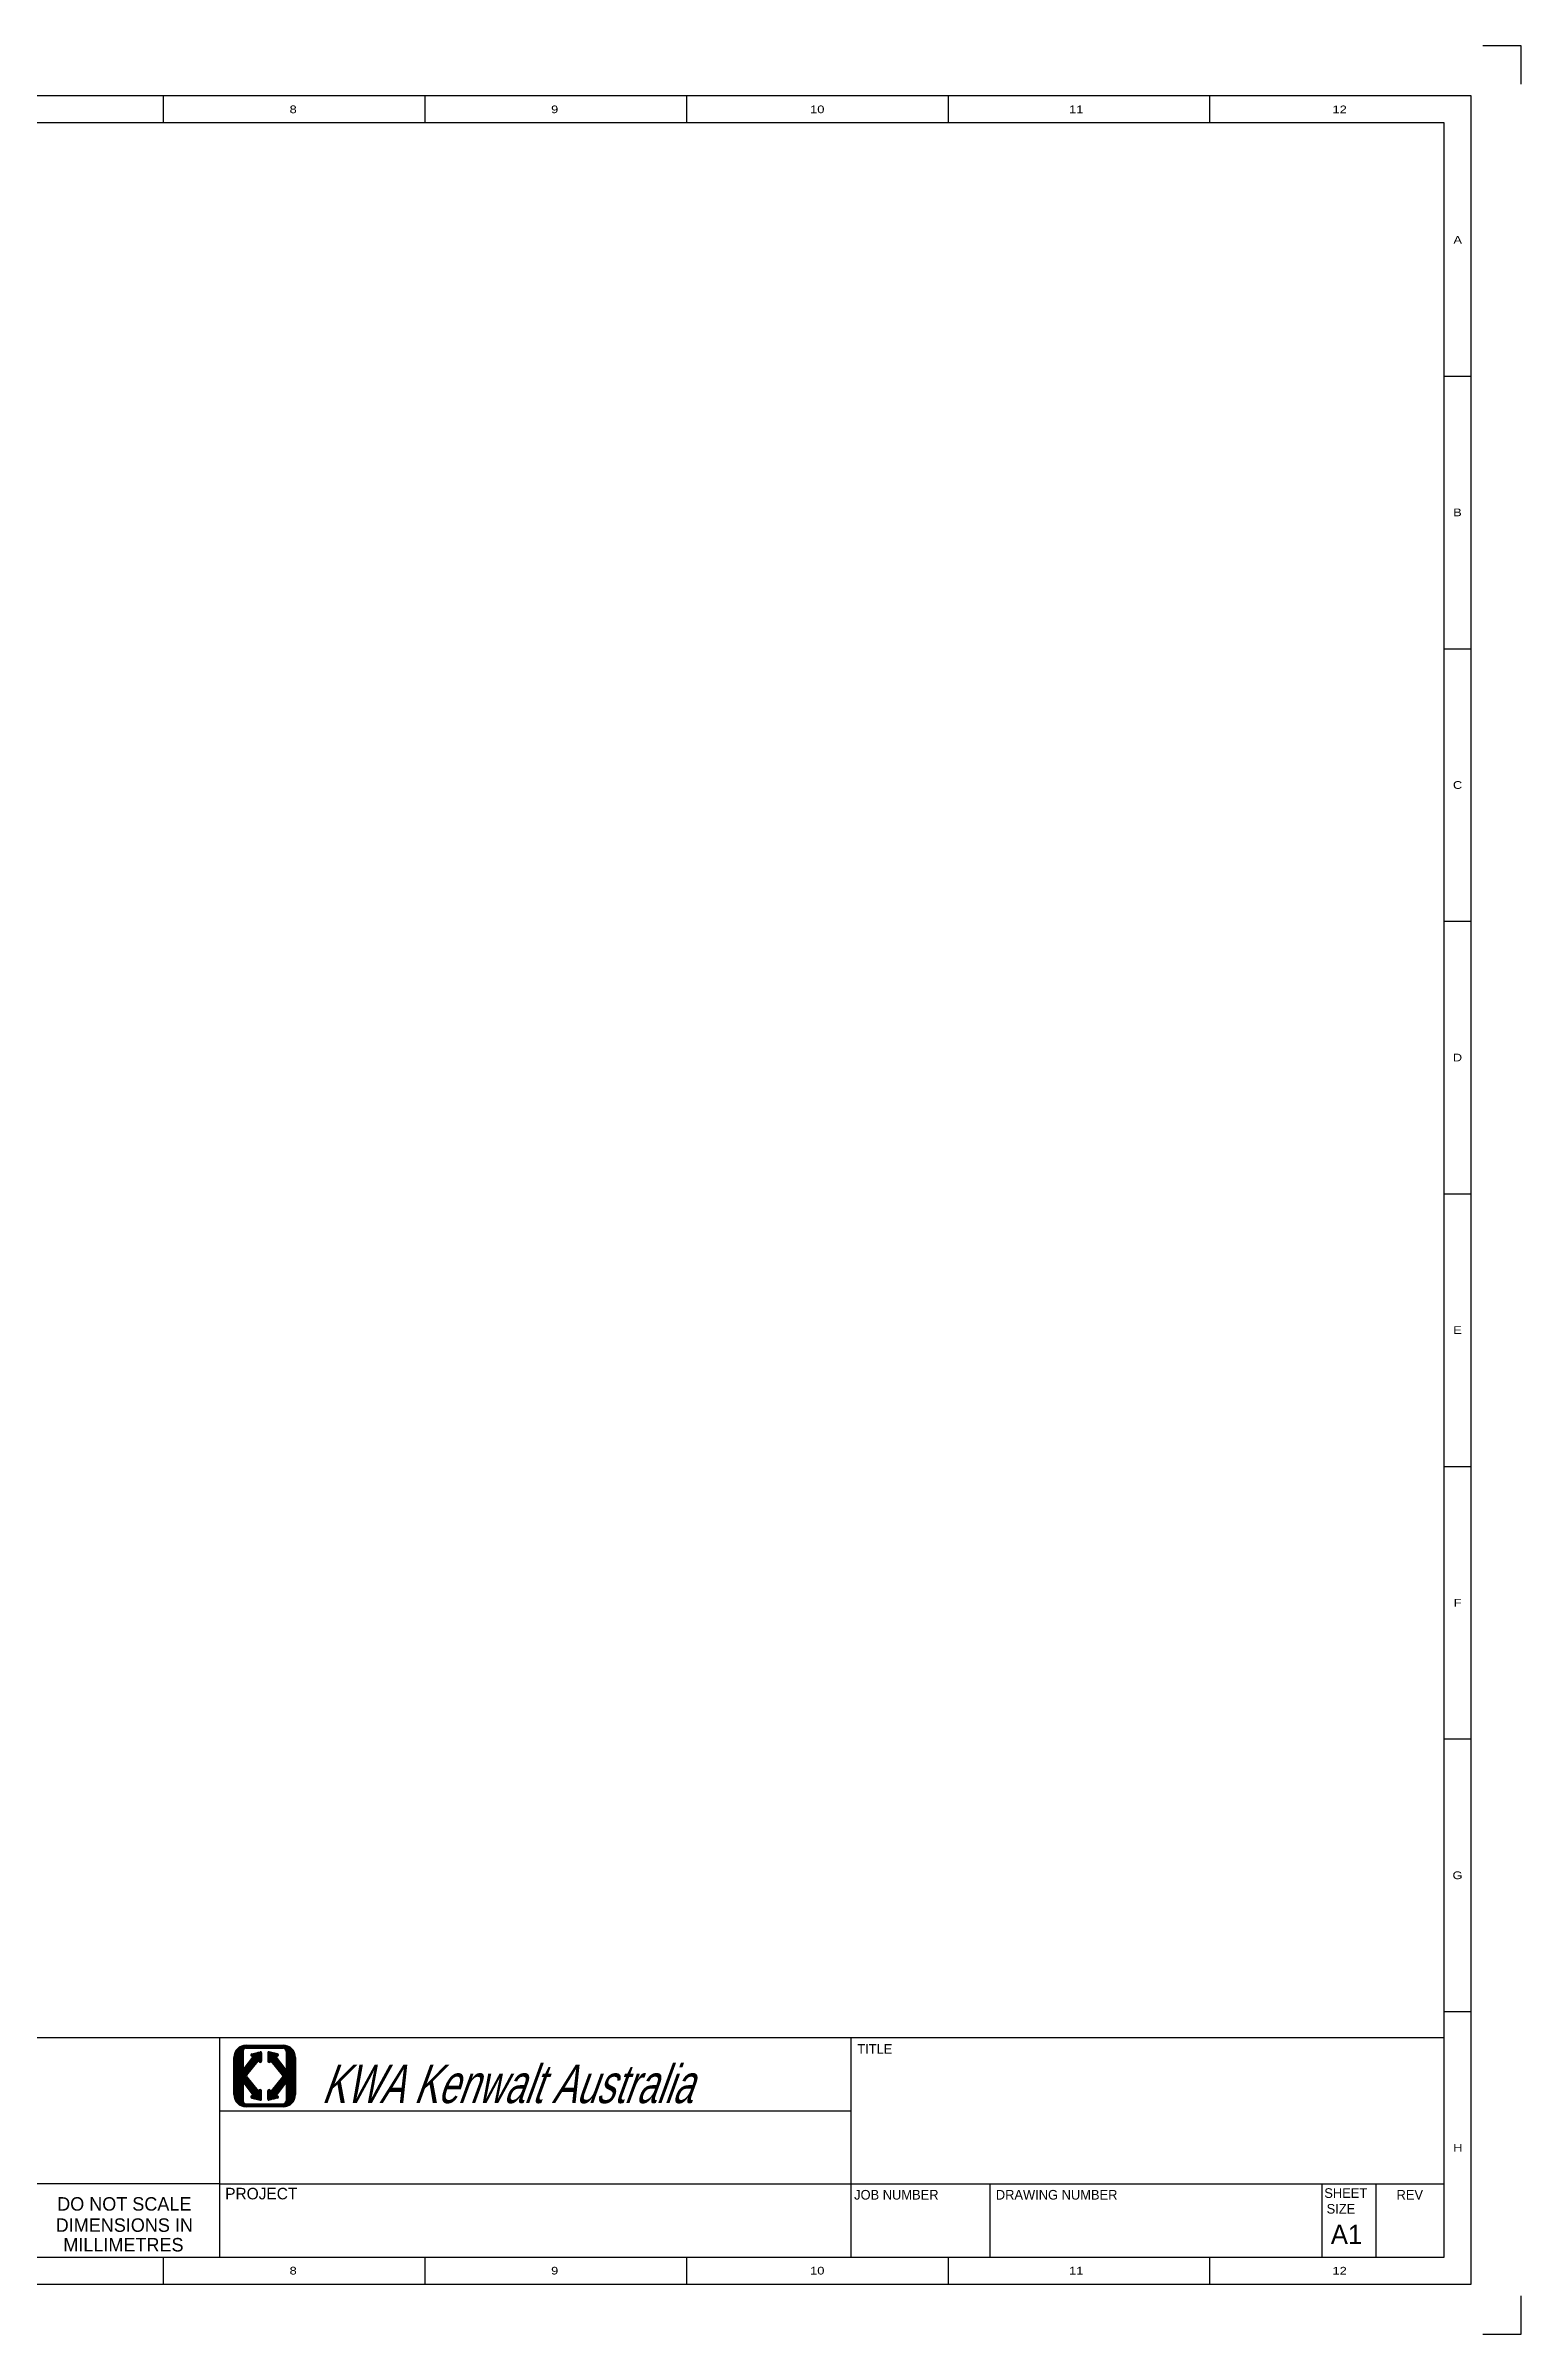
# Model space of a CAD drawing. Extents: x 0 to 841, y -1 to 593.
# Drawn here: x 457 to 841, y -1 to 593 of the extents above; entities that cross this region are included whole.
import ezdxf
from ezdxf.enums import TextEntityAlignment as Align

# ---------------------------------------------------------------- set-up
doc = ezdxf.new("R2010")
doc.units = 0
doc.header["$MEASUREMENT"] = 0
doc.layers.get('0').update_dxf_attribs({"linetype": 'CONTINUOUS'})
doc.layers.add('-CS', color=7, linetype='CONTINUOUS')
doc.layers.add('A1-CS', color=7, linetype='CONTINUOUS')

msp = doc.modelspace()

# ---------------------------------------------------------------- linework, layer by layer
at = {"layer": '-CS', "color": 212, "linetype": 'CONTINUOUS'}
for p, q in [((840.547477, 592.792595), (830.547477, 592.792595)), ((840.547477, 582.792595), (840.547477, 592.792595)), ((827.547477, 579.792595), (12.547477, 579.792595)), ((487.967477, 579.792595), (487.967477, 572.792595)), ((555.867477, 579.792595), (555.867477, 572.792595)), ((623.797477, 579.792595), (623.797477, 572.792595)), ((691.727477, 579.792595), (691.727477, 572.792595)), ((759.627477, 579.792595), (759.627477, 572.792595)), ((827.547477, 11.792595), (827.547477, 579.792595)), ((820.547477, 572.792595), (19.547477, 572.792595)), ((820.547477, 18.792595), (820.547477, 572.792595)), ((820.547477, 507.042595), (827.547477, 507.042595)), ((820.547477, 436.292595), (827.537477, 436.292595)), ((820.547477, 365.542595), (827.537477, 365.542595)), ((820.547477, 294.792595), (827.537477, 294.792595)), ((820.547477, 224.042595), (827.537477, 224.042595)), ((820.547477, 153.292595), (827.537477, 153.292595)), ((820.547477, 82.542595), (827.537477, 82.542595)), ((19.547477, 75.792595), (820.547477, 75.792595)), ((502.547477, 75.792595), (502.547477, 18.792595)), ((666.547477, 18.792595), (666.547477, 75.792595)), ((502.547477, 56.792595), (666.547477, 56.792595)), ((502.547477, 37.792595), (453.547477, 37.792595)), ((502.547477, 37.792595), (666.547477, 37.792595)), ((666.547477, 37.792595), (820.547477, 37.792595)), ((702.547477, 37.792595), (702.547477, 18.792595)), ((788.797477, 37.792595), (788.797477, 18.792595)), ((802.797477, 37.792595), (802.797477, 18.792595)), ((19.547477, 18.792595), (820.547477, 18.792595)), ((487.967477, 18.792595), (487.967477, 11.792595)), ((555.867477, 18.792595), (555.867477, 11.792595)), ((623.797477, 18.792595), (623.797477, 11.792595)), ((691.727477, 18.792595), (691.727477, 11.792595)), ((759.627477, 18.792595), (759.627477, 11.792595)), ((12.547477, 11.792595), (827.547477, 11.792595)), ((840.547477, -1.207405), (840.547477, 8.792595)), ((830.547477, -1.207405), (840.547477, -1.207405))]:
    msp.add_line(p, q, dxfattribs=at)
at = {"ltscale": 1.6}
for p, q in [((506.282686, 70.568884), (509.528358, 73.814554)), ((506.282686, 70.286041), (509.8112, 73.814554)), ((506.282686, 70.003199), (508.713326, 72.433839)), ((506.282686, 69.720356), (508.682686, 72.120356)), ((506.282686, 64.91203), (513.395211, 72.024554)), ((506.282686, 69.437513), (508.682686, 71.837513)), ((506.282686, 64.629186), (513.481814, 71.828314)), ((506.282686, 69.154671), (508.682686, 71.554671)), ((506.282686, 64.346345), (513.482686, 71.546345)), ((506.29221, 70.86125), (509.235992, 73.805031)), ((506.334125, 71.186007), (508.911234, 73.763118)), ((506.425662, 71.560388), (508.536854, 73.67158)), ((506.613067, 72.030634), (508.066606, 73.484175)), ((508.682686, 72.214554), (508.682686, 67.894554)), ((509.223638, 68.135825), (513.209133, 72.121318)), ((509.263403, 72.983914), (510.094043, 73.814554)), ((509.482686, 73.814554), (519.082686, 73.814554)), ((509.482686, 73.014554), (519.082686, 73.014554)), ((509.576886, 73.014554), (510.376886, 73.814554)), ((509.859728, 73.014554), (510.659728, 73.814554)), ((510.072166, 69.267196), (512.865139, 72.060169)), ((510.142571, 73.014554), (510.942571, 73.814554)), ((510.425414, 73.014554), (511.225414, 73.814554)), ((510.69465, 71.303892), (510.979522, 71.588764)), ((510.708256, 73.014554), (511.508256, 73.814554)), ((510.753242, 71.079641), (511.356645, 71.683044)), ((510.904579, 70.948135), (511.73377, 71.777326)), ((510.920694, 70.398566), (512.488016, 71.965887)), ((510.934923, 71.577614), (513.085075, 72.115153)), ((510.991099, 73.014554), (511.791099, 73.814554)), ((511.066203, 70.826918), (512.110893, 71.871607)), ((511.273942, 73.014554), (512.073942, 73.814554)), ((511.556786, 73.014554), (512.356786, 73.814554)), ((511.839627, 73.014554), (512.639627, 73.814554)), ((512.12247, 73.014554), (512.92247, 73.814554)), ((512.405314, 73.014554), (513.205314, 73.814554)), ((512.688155, 73.014554), (513.488155, 73.814554)), ((512.970998, 73.014554), (513.770998, 73.814554)), ((513.253842, 73.014554), (514.053842, 73.814554)), ((513.482686, 71.804706), (513.482686, 69.654554)), ((513.536683, 73.014554), (514.336683, 73.814554)), ((513.819526, 73.014554), (514.619526, 73.814554)), ((514.10237, 73.014554), (514.90237, 73.814554)), ((514.385213, 73.014554), (515.185213, 73.814554)), ((514.668054, 73.014554), (515.468054, 73.814554)), ((514.950898, 73.014554), (515.750898, 73.814554)), ((515.082686, 71.73213), (515.468435, 72.117879)), ((515.082686, 71.449289), (515.694901, 72.061502)), ((515.082686, 71.166446), (515.921174, 72.004934)), ((515.082686, 70.883602), (516.147448, 71.948364)), ((515.082686, 70.600759), (516.373723, 71.891796)), ((515.082686, 70.317918), (516.599997, 71.835228)), ((515.082686, 71.804706), (515.082686, 69.654554)), ((515.082686, 70.035074), (516.82627, 71.778658)), ((515.082686, 69.752231), (517.052546, 71.72209)), ((515.119272, 69.505975), (517.278819, 71.665522)), ((515.233741, 73.014554), (516.033741, 73.814554)), ((515.262861, 69.366721), (517.505094, 71.608953)), ((517.63045, 71.577614), (515.480298, 72.115153)), ((515.516582, 73.014554), (516.316582, 73.814554)), ((515.54889, 69.369906), (517.719392, 71.540409)), ((515.799426, 73.014554), (516.599426, 73.814554)), ((516.057662, 69.595836), (517.849344, 71.387519)), ((516.082269, 73.014554), (516.882269, 73.814554)), ((516.36511, 73.014554), (517.16511, 73.814554)), ((516.647954, 73.014554), (517.447954, 73.814554)), ((516.930797, 73.014554), (517.730797, 73.814554)), ((517.213638, 73.014554), (518.013638, 73.814554)), ((517.496482, 73.014554), (518.296482, 73.814554)), ((517.779325, 73.014554), (518.579325, 73.814554)), ((518.062168, 73.014554), (518.862168, 73.814554)), ((518.34501, 73.014554), (519.144414, 73.813959)), ((518.627853, 73.014554), (519.41097, 73.797671)), ((518.910696, 73.014554), (519.658469, 73.762329)), ((519.186742, 73.007759), (519.890022, 73.711039)), ((519.407482, 72.945655), (520.107755, 73.64593)), ((519.583262, 72.838594), (520.313184, 73.568514)), ((519.722421, 72.69491), (520.507406, 73.479895)), ((519.82448, 72.514126), (520.691237, 73.380882)), ((519.879466, 72.28627), (520.865269, 73.272073)), ((519.882686, 72.006647), (521.029933, 73.153892)), ((519.882686, 71.723804), (521.185514, 73.026633)), ((519.882686, 71.440962), (521.332187, 72.890462)), ((519.882686, 71.158119), (521.470011, 72.745444)), ((519.882686, 70.875276), (521.598944, 72.591534)), ((519.882686, 70.592434), (521.718838, 72.428585)), ((519.882686, 70.309591), (521.829426, 72.25633)), ((519.882686, 72.214554), (519.882686, 67.894554)), ((519.882686, 70.026748), (521.930307, 72.074369)), ((519.882686, 69.743906), (522.020922, 71.882142)), ((519.882686, 69.461063), (522.100502, 71.678879)), ((519.882686, 69.17822), (522.16801, 71.463543)), ((506.282686, 68.871828), (508.682686, 71.271828)), ((506.282686, 64.063502), (513.482686, 71.263502)), ((506.282686, 68.588985), (508.682686, 70.988985)), ((506.282686, 63.780658), (513.482686, 70.980658)), ((506.282686, 68.306142), (508.682686, 70.706142)), ((506.282686, 63.497817), (513.482686, 70.697817)), ((506.282686, 61.014554), (506.282686, 70.614554)), ((506.282686, 68.0233), (508.682686, 70.4233)), ((506.282686, 67.740457), (508.682686, 70.140457)), ((506.282686, 67.457614), (508.682686, 69.857614)), ((506.282686, 67.174772), (508.682686, 69.574772)), ((506.282686, 66.891929), (508.682686, 69.291929)), ((506.282686, 66.609086), (508.682686, 69.009086)), ((506.282686, 63.214974), (511.88436, 68.816647)), ((506.282686, 66.326244), (508.682686, 68.726244)), ((506.282686, 66.043401), (508.682686, 68.443401)), ((506.282686, 65.760558), (508.682686, 68.160558)), ((506.282686, 65.477716), (508.683493, 67.878521)), ((506.282686, 65.194873), (508.823522, 67.735706)), ((506.282686, 62.93213), (510.752989, 67.402433)), ((506.282686, 62.649289), (509.627822, 65.994423)), ((506.282686, 62.366446), (509.600302, 65.684062)), ((506.282686, 62.083602), (509.718666, 65.519582)), ((506.282686, 61.800759), (509.844373, 65.362447)), ((508.970686, 67.798554), (511.178686, 70.742554)), ((509.642608, 66.014457), (512.582686, 69.689554)), ((509.642608, 65.614652), (512.582686, 61.939554)), ((511.178686, 70.742554), (510.820534, 71.011169)), ((512.970686, 69.398554), (512.582686, 69.689554)), ((512.682448, 69.614735), (513.482686, 70.414974)), ((512.844072, 69.493516), (513.482686, 70.13213)), ((513.007888, 69.374489), (513.482686, 69.849289)), ((513.268958, 69.352716), (513.464525, 69.548284)), ((515.082686, 60.984108), (522.282686, 68.184108)), ((515.082686, 60.701265), (522.282686, 67.901265)), ((515.082686, 60.418422), (522.282686, 67.618422)), ((515.082686, 60.13558), (522.282686, 67.33558)), ((515.082686, 59.852737), (522.282686, 67.052737)), ((515.14605, 59.633257), (522.282686, 66.769894)), ((515.594686, 69.398554), (515.982686, 69.689554)), ((518.922765, 66.014457), (515.982686, 69.689554)), ((518.922765, 65.614652), (515.982686, 61.939554)), ((516.18337, 69.438702), (517.429774, 70.685105)), ((516.309078, 69.281567), (517.550992, 70.523481)), ((516.434786, 69.124431), (517.672211, 70.361857)), ((516.560493, 68.967297), (517.793429, 70.200233)), ((516.686202, 68.810162), (517.914646, 70.038607)), ((516.811909, 68.653026), (518.035866, 69.876983)), ((516.892269, 63.076532), (522.282686, 68.466951)), ((516.937618, 68.495892), (518.157083, 69.715359)), ((517.063325, 68.338758), (518.278302, 69.553735)), ((517.189032, 68.181623), (518.39952, 69.39211)), ((517.314741, 68.024487), (518.520739, 69.230486)), ((517.386686, 70.742554), (517.744838, 71.011169)), ((519.594686, 67.798554), (517.386686, 70.742554)), ((517.440448, 67.867353), (518.641957, 69.068862)), ((517.566157, 67.710218), (518.763176, 68.907238)), ((517.691864, 67.553084), (518.884394, 68.745612)), ((517.817573, 67.395948), (519.005611, 68.583988)), ((517.94328, 67.238814), (519.12683, 68.422364)), ((518.023638, 64.490745), (522.282686, 68.749793)), ((518.068987, 67.081679), (519.248048, 68.26074)), ((518.194696, 66.924543), (519.369267, 68.099114)), ((518.320403, 66.767409), (519.490485, 67.93749)), ((518.446112, 66.610274), (519.613469, 67.777631)), ((518.571819, 66.45314), (522.282686, 70.164007)), ((518.697526, 66.296004), (522.282686, 69.881164)), ((518.823235, 66.13887), (522.282686, 69.598321)), ((518.946954, 65.979745), (522.282686, 69.315479)), ((518.982056, 65.732006), (522.282686, 69.032636)), ((519.685906, 63.89027), (522.282686, 66.487052)), ((519.871587, 63.79311), (522.282686, 66.204209)), ((519.882686, 68.895377), (522.222019, 71.23471)), ((519.882686, 68.612535), (522.260539, 70.990388)), ((519.882686, 68.329692), (522.280686, 70.727692)), ((519.882686, 68.046849), (522.282686, 70.446849)), ((519.882686, 63.521366), (522.282686, 65.921366)), ((519.882686, 63.238524), (522.282686, 65.638524)), ((519.882686, 62.955681), (522.282686, 65.355681)), ((522.282686, 70.614554), (522.282686, 61.014554)), ((506.282686, 61.517918), (509.970082, 65.205311)), ((506.282686, 61.235074), (508.682686, 63.635074)), ((506.283282, 60.952828), (508.682686, 63.352231)), ((506.29957, 60.686273), (508.682686, 63.06939)), ((506.334914, 60.438774), (508.682686, 62.786546)), ((506.386203, 60.20722), (508.682686, 62.503703)), ((506.451312, 59.989486), (508.682686, 62.220862)), ((506.528726, 59.784058), (508.682686, 61.938018)), ((506.617347, 59.589836), (508.682686, 61.655175)), ((506.71636, 59.406006), (508.682686, 61.372334)), ((506.82517, 59.231972), (508.682686, 61.08949)), ((506.943349, 59.06731), (508.682686, 60.806647)), ((507.07061, 58.911727), (508.682686, 60.523804)), ((507.206781, 58.765055), (508.682686, 60.240962)), ((507.351798, 58.627231), (508.682686, 59.958119)), ((507.505707, 58.498297), (508.682686, 59.675276)), ((508.682686, 63.734554), (508.682686, 59.414554)), ((508.921442, 63.87383), (510.095789, 65.048177)), ((508.970686, 63.830554), (511.178686, 60.886554)), ((509.052254, 63.721799), (510.221498, 64.891042)), ((509.173472, 63.560175), (510.347205, 64.733908)), ((509.294691, 63.39855), (510.472912, 64.576772)), ((509.415909, 63.236926), (510.598621, 64.419638)), ((509.537126, 63.075302), (510.724328, 64.262503)), ((509.658346, 62.913678), (510.850037, 64.105367)), ((509.779563, 62.752052), (510.975744, 63.948233)), ((509.900782, 62.590428), (511.101453, 63.791098)), ((510.022, 62.428804), (511.22716, 63.633964)), ((510.143219, 62.26718), (511.352867, 63.476828)), ((510.264437, 62.105554), (511.478576, 63.319694)), ((510.385654, 61.94393), (511.604283, 63.162559)), ((510.506874, 61.782306), (511.729992, 63.005425)), ((510.628091, 61.620682), (511.855699, 62.848289)), ((510.702875, 60.281252), (512.484238, 62.062615)), ((510.74931, 61.459057), (511.981408, 62.691154)), ((510.814806, 60.11034), (512.828026, 62.123559)), ((511.178686, 60.886554), (510.820534, 60.617942)), ((510.870528, 61.297433), (512.107115, 62.53402)), ((510.934923, 60.051495), (513.085075, 59.513958)), ((510.991747, 61.135809), (512.232822, 62.376884)), ((511.018029, 60.030719), (513.26505, 62.277742)), ((511.112965, 60.974185), (512.358531, 62.21975)), ((511.244302, 59.974151), (513.426224, 62.156071)), ((511.470578, 59.917583), (513.482686, 61.929692)), ((511.696851, 59.861014), (513.482686, 61.646849)), ((511.923125, 59.804446), (513.482686, 61.364007)), ((512.1494, 59.747878), (513.482686, 61.081164)), ((512.375674, 59.691308), (513.482686, 60.798321)), ((512.970686, 62.230554), (512.582686, 61.939554)), ((512.601947, 59.63474), (513.482686, 60.515479)), ((512.828222, 59.578172), (513.482686, 60.232636)), ((513.054496, 59.521602), (513.482686, 59.949793)), ((513.482686, 59.824404), (513.482686, 61.974554)), ((515.082686, 61.832636), (515.521666, 62.271614)), ((515.082686, 61.549793), (515.691122, 62.158228)), ((515.082686, 61.266951), (515.852747, 62.03701)), ((515.082686, 59.824404), (515.082686, 61.974554)), ((515.312894, 59.51726), (519.500176, 63.70454)), ((517.63045, 60.051495), (515.480298, 59.513958)), ((515.594686, 62.230554), (515.982686, 61.939554)), ((515.629814, 59.551337), (518.651648, 62.57317)), ((516.006939, 59.645618), (517.80312, 61.441799)), ((516.384062, 59.739898), (517.46899, 60.824826)), ((516.761186, 59.83418), (517.630614, 60.703609)), ((517.13831, 59.928462), (517.78839, 60.578542)), ((519.594686, 63.830554), (517.386686, 60.886554)), ((517.386686, 60.886554), (517.744838, 60.617942)), ((517.515434, 60.022742), (517.872347, 60.379657)), ((518.701358, 57.814554), (522.282686, 61.395882)), ((518.984202, 57.814554), (522.282686, 61.113039)), ((519.272691, 57.820201), (522.277042, 60.824551)), ((519.590426, 57.855094), (522.242149, 60.506817)), ((519.868494, 59.264532), (522.282686, 61.678726)), ((519.882686, 62.672838), (522.282686, 65.072838)), ((519.882686, 62.389994), (522.282686, 64.789994)), ((519.882686, 62.107153), (522.282686, 64.507153)), ((519.882686, 61.82431), (522.282686, 64.22431)), ((519.882686, 61.541466), (522.282686, 63.941466)), ((519.882686, 63.734554), (519.882686, 59.414554)), ((519.882686, 61.258625), (522.282686, 63.658625)), ((519.882686, 60.975782), (522.282686, 63.375782)), ((519.882686, 60.692938), (522.282686, 63.092938)), ((519.882686, 60.410097), (522.282686, 62.810097)), ((519.882686, 60.127254), (522.282686, 62.527254)), ((519.882686, 59.84441), (522.282686, 62.24441)), ((519.882686, 59.561569), (522.282686, 61.961569)), ((519.953494, 57.935319), (522.161923, 60.143748)), ((520.398712, 58.097694), (521.999547, 59.69853)), ((507.668656, 58.378404), (508.682984, 59.392732)), ((507.840912, 58.267817), (508.726509, 59.153414)), ((508.022872, 58.166935), (508.820942, 58.965006)), ((508.215101, 58.076319), (508.95343, 58.814649)), ((508.418363, 57.996738), (509.122069, 58.700444)), ((508.633698, 57.929231), (509.333126, 58.62866)), ((508.862531, 57.875223), (509.601864, 58.614554)), ((509.106854, 57.836702), (509.884707, 58.614554)), ((509.36955, 57.816556), (510.16755, 58.614554)), ((509.482686, 58.614554), (519.082686, 58.614554)), ((519.082686, 57.814554), (509.482686, 57.814554)), ((509.650392, 57.814554), (510.450392, 58.614554)), ((509.933235, 57.814554), (510.733235, 58.614554)), ((510.216078, 57.814554), (511.016078, 58.614554)), ((510.49892, 57.814554), (511.29892, 58.614554)), ((510.781763, 57.814554), (511.581763, 58.614554)), ((511.064606, 57.814554), (511.864606, 58.614554)), ((511.347448, 57.814554), (512.147448, 58.614554)), ((511.630291, 57.814554), (512.430291, 58.614554)), ((511.913134, 57.814554), (512.713134, 58.614554)), ((512.195976, 57.814554), (512.995976, 58.614554)), ((512.478819, 57.814554), (513.278819, 58.614554)), ((512.761662, 57.814554), (513.561662, 58.614554)), ((513.044506, 57.814554), (513.844506, 58.614554)), ((513.327347, 57.814554), (514.127347, 58.614554)), ((513.61019, 57.814554), (514.41019, 58.614554)), ((513.893034, 57.814554), (514.693034, 58.614554)), ((514.175875, 57.814554), (514.975875, 58.614554)), ((514.458718, 57.814554), (515.258718, 58.614554)), ((514.741562, 57.814554), (515.541562, 58.614554)), ((515.024403, 57.814554), (515.824403, 58.614554)), ((515.307246, 57.814554), (516.107246, 58.614554)), ((515.59009, 57.814554), (516.39009, 58.614554)), ((515.872933, 57.814554), (516.672933, 58.614554)), ((516.155774, 57.814554), (516.955774, 58.614554)), ((516.438618, 57.814554), (517.238618, 58.614554)), ((516.721461, 57.814554), (517.521461, 58.614554)), ((517.004302, 57.814554), (517.804302, 58.614554)), ((517.287146, 57.814554), (518.087146, 58.614554)), ((517.569989, 57.814554), (518.369989, 58.614554)), ((517.85283, 57.814554), (518.65283, 58.614554)), ((518.135674, 57.814554), (518.935674, 58.614554)), ((518.418517, 57.814554), (519.232709, 58.628748)), ((521.192064, 58.608204), (521.489038, 58.905178))]:
    msp.add_line(p, q, dxfattribs=at)
for centre, radius, start, end in [((509.482686, 70.614554), 3.2, 90, 180), ((509.482686, 72.214554), 0.8, 90, 180), ((511.012534, 71.267169), 0.32, 104.036243, 233.130102), ((513.162686, 71.804706), 0.32, 0, 104.036243), ((515.402686, 71.804706), 0.32, 75.963757, 180), ((517.552838, 71.267169), 0.32, 306.869898, 75.963757), ((519.082686, 70.614554), 3.2, 0, 90), ((519.082686, 72.214554), 0.8, 0, 90), ((508.842686, 67.894554), 0.16, 180, 323.130102), ((509.892486, 65.814554), 0.32, 141.340192, 218.659808), ((513.162686, 69.654554), 0.32, 233.130102, 0), ((515.402686, 69.654554), 0.32, 180, 306.869898), ((518.672886, 65.814554), 0.32, 321.340192, 38.659808), ((519.722686, 67.894554), 0.16, 216.869898, 0), ((509.482686, 61.014554), 3.2, 180, 270), ((508.842686, 63.734554), 0.16, 36.869898, 180), ((509.482686, 59.414554), 0.8, 180, 270), ((511.012534, 60.361942), 0.32, 126.869898, 255.963757), ((513.162686, 61.974554), 0.32, 0, 126.869898), ((513.162686, 59.824404), 0.32, 255.963757, 0), ((515.402686, 61.974554), 0.32, 53.130102, 180), ((515.402686, 59.824404), 0.32, 180, 284.036243), ((517.552838, 60.361942), 0.32, 284.036243, 53.130102), ((519.082686, 61.014554), 3.2, 270, 0), ((519.082686, 59.414554), 0.8, 270, 0), ((519.722686, 63.734554), 0.16, 0, 143.130102)]:
    msp.add_arc(centre, radius, start, end, dxfattribs=at)
at = {"layer": 'A1-CS', "color": 212, "linetype": 'CONTINUOUS'}
for p, q in [((840.547477, 592.792595), (830.547477, 592.792595)), ((840.547477, 582.792595), (840.547477, 592.792595)), ((827.547477, 579.792595), (12.547477, 579.792595)), ((487.967477, 579.792595), (487.967477, 572.792595)), ((555.867477, 579.792595), (555.867477, 572.792595)), ((623.797477, 579.792595), (623.797477, 572.792595)), ((691.727477, 579.792595), (691.727477, 572.792595)), ((759.627477, 579.792595), (759.627477, 572.792595)), ((827.547477, 11.792595), (827.547477, 579.792595)), ((820.547477, 572.792595), (19.547477, 572.792595)), ((820.547477, 18.792595), (820.547477, 572.792595)), ((820.547477, 507.042595), (827.547477, 507.042595)), ((820.547477, 436.292595), (827.537477, 436.292595)), ((820.547477, 365.542595), (827.537477, 365.542595)), ((820.547477, 294.792595), (827.537477, 294.792595)), ((820.547477, 224.042595), (827.537477, 224.042595)), ((820.547477, 153.292595), (827.537477, 153.292595)), ((820.547477, 82.542595), (827.537477, 82.542595)), ((19.547477, 75.792595), (820.547477, 75.792595)), ((502.547477, 75.792595), (502.547477, 18.792595)), ((666.547477, 18.792595), (666.547477, 75.792595)), ((502.547477, 56.792595), (666.547477, 56.792595)), ((502.547477, 37.792595), (453.547477, 37.792595)), ((502.547477, 37.792595), (666.547477, 37.792595)), ((666.547477, 37.792595), (820.547477, 37.792595)), ((702.547477, 37.792595), (702.547477, 18.792595)), ((788.797477, 37.792595), (788.797477, 18.792595)), ((802.797477, 37.792595), (802.797477, 18.792595)), ((19.547477, 18.792595), (820.547477, 18.792595)), ((487.967477, 18.792595), (487.967477, 11.792595)), ((555.867477, 18.792595), (555.867477, 11.792595)), ((623.797477, 18.792595), (623.797477, 11.792595)), ((691.727477, 18.792595), (691.727477, 11.792595)), ((759.627477, 18.792595), (759.627477, 11.792595)), ((12.547477, 11.792595), (827.547477, 11.792595)), ((840.547477, -1.207405), (840.547477, 8.792595)), ((830.547477, -1.207405), (840.547477, -1.207405))]:
    msp.add_line(p, q, dxfattribs=at)

# ---------------------------------------------------------------- texts
at = {"layer": '-CS', "color": 212, "linetype": 'CONTINUOUS', "width": 1.25}
for s, p in [('8', (521.687477, 576.292595)), ('9', (589.587477, 576.292595)), ('10', (657.767477, 576.292595)), ('11', (725.007477, 576.292595)), ('12', (793.397477, 576.292595)), ('A', (824.047477, 542.412595)), ('B', (823.987477, 471.672595)), ('C', (824.017477, 400.912595)), ('D', (823.997477, 330.172595)), ('E', (823.997477, 259.412595)), ('F', (824.047477, 188.672595)), ('G', (823.997477, 117.912595)), ('H', (824.087477, 47.172595)), ('8', (521.687477, 15.292595)), ('9', (589.587477, 15.292595)), ('10', (657.767477, 15.292595)), ('11', (725.007477, 15.292595)), ('12', (793.397477, 15.292595))]:
    msp.add_text(s, height=2, dxfattribs=at).set_placement(p, align=Align.MIDDLE)
at = {"layer": '-CS', "color": 212, "linetype": 'CONTINUOUS'}
for s, p in [('TITLE', (672.707477, 72.842595)), ('JOB NUMBER', (678.297477, 34.992595)), ('DRAWING NUMBER', (719.917477, 34.992595)), ('SHEET', (794.98586, 35.434646))]:
    msp.add_text(s, height=2.5, dxfattribs=at).set_placement(p, align=Align.MIDDLE)
msp.add_text('PROJECT', height=3, dxfattribs=at).set_placement((504.047477, 35.292595), align=Align.MIDDLE_LEFT)
msp.add_text('A1', height=4.99, dxfattribs=at).set_placement((795.187477, 22.202595), align=Align.CENTER)
at = {"layer": 'A1-CS', "color": 212, "linetype": 'CONTINUOUS', "width": 1.25}
for s, p in [('8', (521.687477, 576.292595)), ('9', (589.587477, 576.292595)), ('10', (657.767477, 576.292595)), ('11', (725.007477, 576.292595)), ('12', (793.397477, 576.292595)), ('A', (824.047477, 542.412595)), ('B', (823.987477, 471.672595)), ('C', (824.017477, 400.912595)), ('D', (823.997477, 330.172595)), ('E', (823.997477, 259.412595)), ('F', (824.047477, 188.672595)), ('G', (823.997477, 117.912595)), ('H', (824.087477, 47.172595)), ('8', (521.687477, 15.292595)), ('9', (589.587477, 15.292595)), ('10', (657.767477, 15.292595)), ('11', (725.007477, 15.292595)), ('12', (793.397477, 15.292595))]:
    msp.add_text(s, height=2, dxfattribs=at).set_placement(p, align=Align.MIDDLE)
at = {"layer": 'A1-CS', "color": 212, "linetype": 'CONTINUOUS'}
for s, height, p in [('TITLE', 2.5, (672.707477, 72.842595)), ('JOB NUMBER', 2.5, (678.297477, 34.992595)), ('DRAWING NUMBER', 2.5, (719.917477, 34.992595)), ('REV', 2.5, (811.607477, 34.992595)), ('DO NOT SCALE', 3.5, (477.847477, 32.622595)), ('SIZE', 2.5, (793.730817, 31.355343)), ('DIMENSIONS IN', 3.5, (477.847477, 27.122595)), ('MILLIMETRES', 3.5, (477.619292, 22.02588))]:
    msp.add_text(s, height=height, dxfattribs=at).set_placement(p, align=Align.MIDDLE)
at = {"layer": 'A1-CS', "color": 212, "linetype": 'CONTINUOUS', "oblique": 20, "width": 0.7}
msp.add_text('KWA Kenwalt Australia ', height=10, dxfattribs=at).set_placement((528.969397, 58.782283))
at = {"layer": 'A1-CS', "color": 212, "linetype": 'CONTINUOUS'}
msp.add_text('A1', height=4.99, dxfattribs=at).set_placement((795.187477, 22.202595), align=Align.CENTER)

doc.saveas('drawing.dxf')
